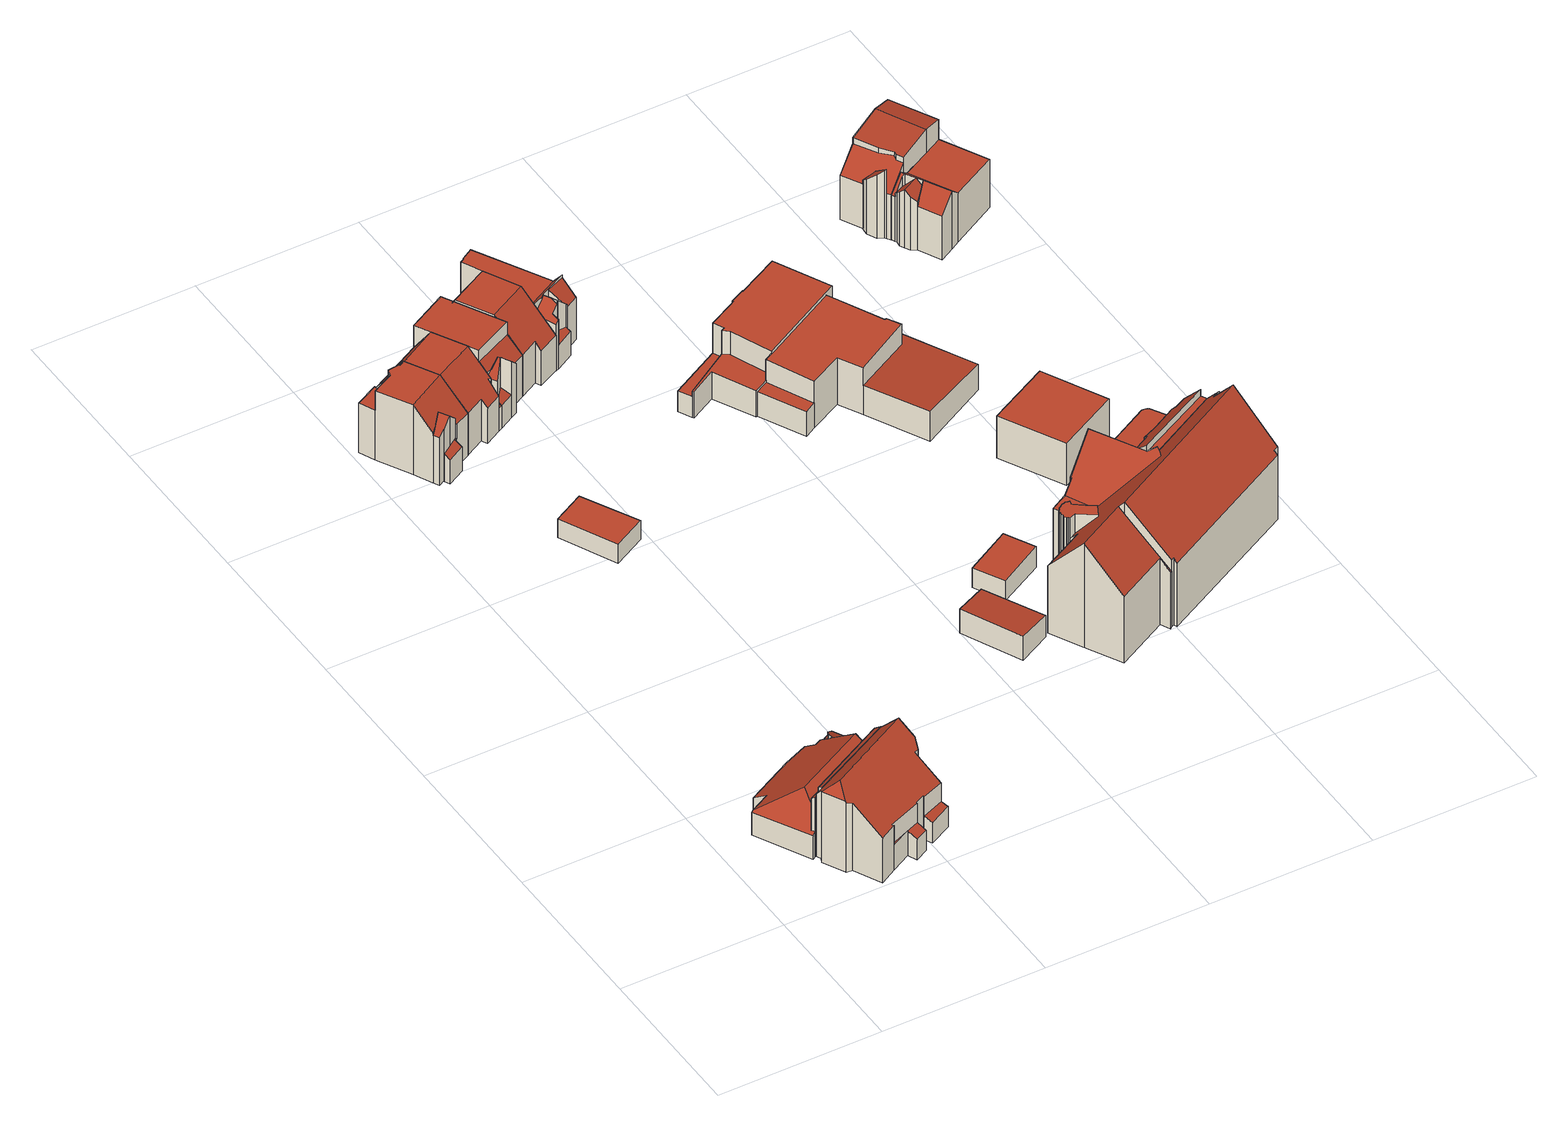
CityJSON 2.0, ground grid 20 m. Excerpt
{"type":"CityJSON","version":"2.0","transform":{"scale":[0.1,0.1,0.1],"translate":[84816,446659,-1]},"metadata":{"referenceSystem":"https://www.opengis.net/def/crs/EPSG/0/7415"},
"CityObjects":{
"building1":{"type":"Building","attributes":{"b3_bag_bag_overlap":0,"b3_bouwlagen":2,"b3_dak_type":"slanted","b3_h_dak_50p":4.16,"b3_h_dak_70p":4.95,"b3_h_dak_max":8.4,"b3_h_dak_min":0.24,"b3_h_maaiveld":-0.29,"b3_kas_warenhuis":false,"b3_mutatie_ahn3_ahn4":false,"b3_opp_buitenmuur":172.87,"b3_opp_dak_plat":0,"b3_opp_dak_schuin":165.66,"b3_opp_grond":136.46,"b3_opp_scheidingsmuur":108,"b3_reconstructie_onvolledig":false,"b3_rmse_lod12":1.57,"b3_rmse_lod13":1.3,"b3_rmse_lod22":0.273,"b3_val3dity_lod12":"[]","b3_val3dity_lod13":"[]","b3_val3dity_lod22":"[]","b3_volume_lod12":705.57,"b3_volume_lod13":718.79,"b3_volume_lod22":619.19,"geconstateerd":false,"oorspronkelijkbouwjaar":1906,"status":"Pand in gebruik"},"children":["building1-1"]},
"building1-1":{"type":"BuildingPart","parents":["building1"],"geometry":[{"type":"Solid","lod":"2.2","boundaries":[[[[0,1,2,3,4,5,6,7,8,9,10,11,12,13,14,15,16]],[[17,18,3,2,19]],[[20,16,15,21]],[[22,6,5,23]],[[24,0,16,20]],[[25,26,27,28]],[[29,12,11,30]],[[30,11,10,31]],[[32,33,13,12,29]],[[34,14,13,33]],[[35,7,6,22]],[[36,37,38,39]],[[37,40,41]],[[31,10,9,42]],[[42,9,8,43]],[[44,36,18,17]],[[45,46,47,48]],[[48,47,49,50,51]],[[21,15,14,34,52]],[[52,34,46,45]],[[43,8,7,35]],[[53,54,33,32]],[[55,56,57,54,53]],[[54,57,49,47]],[[51,50,56,55]],[[28,27,58]],[[19,2,1,59,60]],[[60,59,26,25,61]],[[59,1,0,24]],[[39,38,62,63]],[[63,62,4,3,18]],[[23,5,4,62]],[[61,25,40,37,36,44]],[[54,47,46,34,33]],[[56,50,49,57]],[[28,58,55,53,32,29,30,31,42,43,35,64]],[[40,25,28,64,41]],[[59,24,20,21,52,45,48,51,55,58,27,26]],[[63,18,36,39]],[[23,62,38,37,41,64,35,22]],[[61,44,17,19,60]]]],"semantics":{"surfaces":[{"type":"GroundSurface"},{"type":"WallSurface","on_footprint_edge":true},{"type":"WallSurface","on_footprint_edge":false},{"type":"RoofSurface"}],"values":[[0,1,1,1,1,2,1,1,1,1,1,2,2,1,1,2,2,2,1,2,1,2,2,2,2,2,1,2,1,2,1,1,2,3,3,3,3,3,3,3,3]]}}]},
"building2":{"type":"Building","attributes":{"b3_bag_bag_overlap":0,"b3_bouwlagen":3,"b3_dak_type":"slanted","b3_h_dak_50p":8.82,"b3_h_dak_70p":9.61,"b3_h_dak_max":10.83,"b3_h_dak_min":2.39,"b3_h_maaiveld":-0.317,"b3_kas_warenhuis":false,"b3_mutatie_ahn3_ahn4":false,"b3_opp_buitenmuur":238.67,"b3_opp_dak_plat":0,"b3_opp_dak_schuin":129.7,"b3_opp_grond":105.49,"b3_opp_scheidingsmuur":108,"b3_reconstructie_onvolledig":false,"b3_rmse_lod12":2.07,"b3_rmse_lod13":1.59,"b3_rmse_lod22":0.137,"b3_val3dity_lod12":"[]","b3_val3dity_lod13":"[]","b3_val3dity_lod22":"[]","b3_volume_lod12":1042.45,"b3_volume_lod13":1012.24,"b3_volume_lod22":918.17,"geconstateerd":false,"oorspronkelijkbouwjaar":1906,"status":"Pand in gebruik"},"children":["building2-1"]},
"building2-1":{"type":"BuildingPart","parents":["building2"],"geometry":[{"type":"Solid","lod":"2.2","boundaries":[[[[65,66,67,68,69,70,71,72,2,73,74,75,76,77,78,79,80,81,82,83,84,85,86]],[[87,86,85,88]],[[89,71,70,90]],[[91,72,71,89]],[[92,67,66,93]],[[94,68,67,92]],[[95,82,81,96]],[[97,65,86,87]],[[98,97,99,100]],[[101,80,79,102]],[[88,85,84,103]],[[104,101,105,106]],[[96,81,80,101,104]],[[103,84,83,107]],[[108,75,74,109]],[[110,76,75,108]],[[111,107,83,82,95]],[[102,79,78,112]],[[19,2,72,91]],[[106,105,77,76,110]],[[113,73,2,19]],[[109,74,73,113]],[[114,69,68,94]],[[112,78,77,105]],[[93,66,65,97,98]],[[90,70,69,114]],[[100,99,107,111]],[[113,19,91,89,90,115]],[[112,105,101,102]],[[100,111,95,96,104,106,110,108,109,113,115,114,94,92,93,98]],[[90,114,115]],[[107,99,97,87,88,103]]]],"semantics":{"surfaces":[{"type":"GroundSurface"},{"type":"WallSurface","on_footprint_edge":true},{"type":"WallSurface","on_footprint_edge":false},{"type":"RoofSurface"}],"values":[[0,1,1,1,1,1,1,1,2,1,1,2,1,1,1,1,1,1,1,1,1,1,1,1,1,1,2,3,3,3,3,3]]}}]},
"building3":{"type":"Building","attributes":{"b3_bag_bag_overlap":0,"b3_bouwlagen":3,"b3_dak_type":"slanted","b3_h_dak_50p":9.06,"b3_h_dak_70p":9.25,"b3_h_dak_max":9.57,"b3_h_dak_min":3.02,"b3_h_maaiveld":-0.26,"b3_kas_warenhuis":false,"b3_mutatie_ahn3_ahn4":false,"b3_opp_buitenmuur":177.27,"b3_opp_dak_plat":32.43,"b3_opp_dak_schuin":41.37,"b3_opp_grond":58.13,"b3_opp_scheidingsmuur":84.71,"b3_reconstructie_onvolledig":false,"b3_rmse_lod12":1.61,"b3_rmse_lod13":1.4,"b3_rmse_lod22":0.0598,"b3_val3dity_lod12":"[]","b3_val3dity_lod13":"[]","b3_val3dity_lod22":"[]","b3_volume_lod12":552.85,"b3_volume_lod13":540.84,"b3_volume_lod22":483.2,"geconstateerd":false,"oorspronkelijkbouwjaar":1917,"status":"Pand in gebruik"},"children":["building3-1"]},
"building3-1":{"type":"BuildingPart","parents":["building3"],"geometry":[{"type":"Solid","lod":"2.2","boundaries":[[[[116,117,118,119,120,121,122,123,124,125,126,127,128,129,130,131]],[[132,133,124,123,134]],[[135,136,133,132]],[[134,123,122,137,138]],[[139,140,141]],[[138,137,141]],[[142,130,129,143]],[[144,121,120,145]],[[145,120,119,146,147]],[[148,117,116,149]],[[150,118,117,148]],[[147,146,151,152]],[[146,119,118,150]],[[153,154,155,156]],[[156,155,131,130,142]],[[157,125,124,133]],[[137,122,121,144]],[[158,159,126,125,157]],[[160,161,162]],[[159,158,162]],[[163,128,127,164]],[[165,166,167]],[[143,129,128,163]],[[140,139,168]],[[166,165,169,136,135]],[[149,116,131,155]],[[164,127,126,159]],[[161,160,169,165]],[[170,153,171]],[[152,151,154,153,170]],[[152,139,141,137,144,145,147]],[[163,167,166,135,132,134,143]],[[171,153,156,142,143,134,138,141,140,168]],[[169,160,162,158,157,133,136]],[[161,165,167,163,164,159,162]],[[152,170,171,168,139]],[[154,151,146,150,148,149,155]]]],"semantics":{"surfaces":[{"type":"GroundSurface"},{"type":"WallSurface","on_footprint_edge":true},{"type":"WallSurface","on_footprint_edge":false},{"type":"RoofSurface"}],"values":[[0,1,2,1,2,2,1,1,1,1,1,2,1,2,1,1,1,1,2,2,1,2,1,2,2,1,1,2,2,2,3,3,3,3,3,3,3]]}}]},
"building4":{"type":"Building","attributes":{"b3_bag_bag_overlap":0,"b3_dak_type":"multiple horizontal","b3_h_dak_50p":2.38,"b3_h_dak_70p":2.4,"b3_h_dak_max":2.5,"b3_h_dak_min":-0.14,"b3_h_maaiveld":-0.25,"b3_kas_warenhuis":false,"b3_mutatie_ahn3_ahn4":false,"b3_opp_buitenmuur":44.95,"b3_opp_dak_plat":33.27,"b3_opp_dak_schuin":0,"b3_opp_grond":33.27,"b3_opp_scheidingsmuur":17.84,"b3_reconstructie_onvolledig":false,"b3_rmse_lod12":0.421,"b3_rmse_lod13":0.421,"b3_rmse_lod22":0.418,"b3_val3dity_lod12":"[]","b3_val3dity_lod13":"[]","b3_val3dity_lod22":"[]","b3_volume_lod12":87.82,"b3_volume_lod13":87.82,"b3_volume_lod22":87.48,"geconstateerd":false,"oorspronkelijkbouwjaar":1962,"status":"Pand in gebruik"},"children":["building4-1"]},
"building4-1":{"type":"BuildingPart","parents":["building4"],"geometry":[{"type":"Solid","lod":"2.2","boundaries":[[[[172,173,174,175]],[[176,173,172,177]],[[178,174,173,176]],[[177,172,175,179]],[[179,175,174,178]],[[179,178,176,177]]]],"semantics":{"surfaces":[{"type":"GroundSurface"},{"type":"WallSurface","on_footprint_edge":true},{"type":"RoofSurface"}],"values":[[0,1,1,1,1,2]]}}]},
"building5":{"type":"Building","attributes":{"b3_bag_bag_overlap":0,"b3_bouwlagen":3,"b3_dak_type":"slanted","b3_h_dak_50p":9.02,"b3_h_dak_70p":9.24,"b3_h_dak_max":9.51,"b3_h_dak_min":2.88,"b3_h_maaiveld":-0.189,"b3_kas_warenhuis":false,"b3_mutatie_ahn3_ahn4":false,"b3_opp_buitenmuur":70.22,"b3_opp_dak_plat":24.52,"b3_opp_dak_schuin":51.87,"b3_opp_grond":57.11,"b3_opp_scheidingsmuur":171.2,"b3_reconstructie_onvolledig":false,"b3_rmse_lod12":1.69,"b3_rmse_lod13":1.31,"b3_rmse_lod22":0.272,"b3_val3dity_lod12":"[]","b3_val3dity_lod13":"[]","b3_val3dity_lod22":"[]","b3_volume_lod12":538.74,"b3_volume_lod13":534.91,"b3_volume_lod22":475.16,"geconstateerd":false,"oorspronkelijkbouwjaar":1917,"status":"Pand in gebruik"},"children":["building5-1"]},
"building5-1":{"type":"BuildingPart","parents":["building5"],"geometry":[{"type":"Solid","lod":"2.2","boundaries":[[[[180,181,182,183,184,185,186,187,188,189,190,191]],[[192,185,184,164]],[[142,181,180,193]],[[143,182,181,142]],[[194,186,185,192]],[[193,180,191,195]],[[195,191,190,196,197]],[[196,190,189,198]],[[164,184,183,199]],[[199,183,182,143]],[[200,187,186,194]],[[197,196,201,202]],[[203,204,188,187,200]],[[198,189,188,204]],[[202,201,204,203]],[[199,194,192,164]],[[200,194,199,143]],[[204,201,196,198]],[[202,203,200,143,142,193,195,197]]]],"semantics":{"surfaces":[{"type":"GroundSurface"},{"type":"WallSurface","on_footprint_edge":true},{"type":"WallSurface","on_footprint_edge":false},{"type":"RoofSurface"}],"values":[[0,1,1,1,1,1,1,1,1,1,1,2,1,1,2,3,3,3,3]]}}]},
"building6":{"type":"Building","attributes":{"b3_bag_bag_overlap":0,"b3_bouwlagen":3,"b3_dak_type":"slanted","b3_h_dak_50p":9.21,"b3_h_dak_70p":9.23,"b3_h_dak_max":9.52,"b3_h_dak_min":2.89,"b3_h_maaiveld":-0.24,"b3_kas_warenhuis":false,"b3_mutatie_ahn3_ahn4":false,"b3_opp_buitenmuur":117.19,"b3_opp_dak_plat":44.47,"b3_opp_dak_schuin":18.73,"b3_opp_grond":57.25,"b3_opp_scheidingsmuur":172.28,"b3_reconstructie_onvolledig":false,"b3_rmse_lod12":1.23,"b3_rmse_lod13":0.953,"b3_rmse_lod22":0.0699,"b3_val3dity_lod12":"[]","b3_val3dity_lod13":"[]","b3_val3dity_lod22":"[]","b3_volume_lod12":542.28,"b3_volume_lod13":533.25,"b3_volume_lod22":505.75,"geconstateerd":false,"oorspronkelijkbouwjaar":1917,"status":"Pand in gebruik"},"children":["building6-1"]},
"building6-1":{"type":"BuildingPart","parents":["building6"],"geometry":[{"type":"Solid","lod":"2.2","boundaries":[[[[205,206,207,189,208,209,210,185,211,212,213,214]],[[215,211,185,216]],[[216,185,210,217,218]],[[219,213,212,220]],[[221,222,223,224,225]],[[226,227,223,222]],[[228,206,205,229]],[[225,224,207,206,228]],[[222,221,230]],[[231,214,213,219]],[[229,205,214,231]],[[232,220,212,211,215]],[[218,217,220,232]],[[227,208,189,198]],[[233,234,235]],[[236,237,235]],[[198,189,207,224]],[[217,210,209,237,236]],[[237,209,208,227,226]],[[234,233,238]],[[218,232,215,216]],[[198,224,223,227]],[[233,230,221,225,228,229,231,238]],[[234,238,231,219,220,217,236,235]],[[230,233,235,237,226,222]]]],"semantics":{"surfaces":[{"type":"GroundSurface"},{"type":"WallSurface","on_footprint_edge":true},{"type":"WallSurface","on_footprint_edge":false},{"type":"RoofSurface"}],"values":[[0,1,1,1,2,2,1,1,2,1,1,1,2,1,2,2,1,1,1,2,3,3,3,3,3]]}}]},
"building7":{"type":"Building","attributes":{"b3_bag_bag_overlap":0,"b3_bouwlagen":3,"b3_dak_type":"slanted","b3_h_dak_50p":9.01,"b3_h_dak_70p":9.45,"b3_h_dak_max":9.66,"b3_h_dak_min":2.93,"b3_h_maaiveld":-0.195,"b3_kas_warenhuis":false,"b3_mutatie_ahn3_ahn4":false,"b3_opp_buitenmuur":90.11,"b3_opp_dak_plat":25.83,"b3_opp_dak_schuin":52.2,"b3_opp_grond":56.99,"b3_opp_scheidingsmuur":156.3,"b3_reconstructie_onvolledig":false,"b3_rmse_lod12":1.85,"b3_rmse_lod13":1.85,"b3_rmse_lod22":0.352,"b3_val3dity_lod12":"[]","b3_val3dity_lod13":"[]","b3_val3dity_lod22":"[]","b3_volume_lod12":550.19,"b3_volume_lod13":550.19,"b3_volume_lod22":487.6,"geconstateerd":false,"oorspronkelijkbouwjaar":1917,"status":"Pand in gebruik"},"children":["building7-1"]},
"building7-1":{"type":"BuildingPart","parents":["building7"],"geometry":[{"type":"Solid","lod":"2.2","boundaries":[[[[239,240,241,242,243,244,213,245,246,211]],[[247,239,211,248]],[[249,246,245,250]],[[248,211,246,249]],[[251,244,243,252]],[[219,213,244,251]],[[252,243,242,253]],[[254,240,239,247]],[[250,245,213,219]],[[253,242,241,255]],[[255,241,240,254]],[[254,247,248,249]],[[253,255,250,219,251,252]],[[255,254,249,250]]]],"semantics":{"surfaces":[{"type":"GroundSurface"},{"type":"WallSurface","on_footprint_edge":true},{"type":"RoofSurface"}],"values":[[0,1,1,1,1,1,1,1,1,1,1,2,2,2]]}}]},
"building8":{"type":"Building","attributes":{"b3_dak_type":"horizontal","b3_h_dak_50p":2.66,"b3_h_dak_70p":2.73,"b3_h_dak_max":3.07,"b3_h_dak_min":2.43,"b3_h_maaiveld":-0.517,"b3_kas_warenhuis":false,"b3_mutatie_ahn3_ahn4":false,"b3_opp_buitenmuur":78.34,"b3_opp_dak_plat":0,"b3_opp_dak_schuin":34.34,"b3_opp_grond":34.27,"b3_opp_scheidingsmuur":0,"b3_reconstructie_onvolledig":false,"b3_rmse_lod12":0.127,"b3_rmse_lod13":0.127,"b3_rmse_lod22":0.066,"b3_val3dity_lod12":"[]","b3_val3dity_lod13":"[]","b3_val3dity_lod22":"[]","b3_volume_lod12":111.41,"b3_volume_lod13":111.41,"b3_volume_lod22":109.31,"geconstateerd":false,"oorspronkelijkbouwjaar":2009,"status":"Pand in gebruik"},"children":["building8-1"]},
"building8-1":{"type":"BuildingPart","parents":["building8"],"geometry":[{"type":"Solid","lod":"2.2","boundaries":[[[[256,257,258,259]],[[260,258,257,261]],[[262,259,258,260]],[[263,256,259,262]],[[261,257,256,263]],[[261,263,262,260]]]],"semantics":{"surfaces":[{"type":"GroundSurface"},{"type":"WallSurface","on_footprint_edge":true},{"type":"RoofSurface"}],"values":[[0,1,1,1,1,2]]}}]},
"building9":{"type":"Building","attributes":{"b3_bag_bag_overlap":0,"b3_bouwlagen":3,"b3_dak_type":"slanted","b3_h_dak_50p":6.4,"b3_h_dak_70p":6.47,"b3_h_dak_max":7.72,"b3_h_dak_min":2.94,"b3_h_maaiveld":-0.267,"b3_kas_warenhuis":false,"b3_mutatie_ahn3_ahn4":false,"b3_opp_buitenmuur":105.27,"b3_opp_dak_plat":47.88,"b3_opp_dak_schuin":25.9,"b3_opp_grond":63.47,"b3_opp_scheidingsmuur":154.02,"b3_reconstructie_onvolledig":false,"b3_rmse_lod12":0.611,"b3_rmse_lod13":0.611,"b3_rmse_lod22":0.0632,"b3_val3dity_lod12":"[]","b3_val3dity_lod13":"[]","b3_val3dity_lod22":"[]","b3_volume_lod12":427.53,"b3_volume_lod13":427.91,"b3_volume_lod22":425.33,"geconstateerd":false,"oorspronkelijkbouwjaar":1917,"status":"Pand in gebruik"},"children":["building9-1"]},
"building9-1":{"type":"BuildingPart","parents":["building9"],"geometry":[{"type":"Solid","lod":"2.2","boundaries":[[[[264,265,266,267,268,269,270,271,272,273,274,275,276,277,278,279,280]],[[281,280,279,282]],[[283,275,274,247]],[[247,274,273,284]],[[284,273,272,285,286]],[[286,285,287,288]],[[289,290,291,292]],[[292,291,268,267,293]],[[294,276,275,283]],[[295,278,277,296]],[[282,279,278,295]],[[293,267,266,297,298]],[[299,269,268,291]],[[285,272,271,300]],[[288,287,301,302]],[[303,304,264,280,281]],[[296,277,276,294]],[[302,301,305,306,307]],[[308,270,269,299]],[[309,308,310,311]],[[300,271,270,308,309]],[[312,313,314]],[[311,310,315,312]],[[313,312,315,290,289]],[[297,266,265,316]],[[316,265,264,304]],[[306,305,317]],[[298,297,317]],[[307,306,304,303]],[[296,294,283,247,284,281,282,295]],[[311,312,314,301,287,285,300,309]],[[290,315,310,308,299,291]],[[304,306,317,297,316]],[[298,317,305,301,314,313,289,292,293]],[[307,303,281,284,286,288,302]]]],"semantics":{"surfaces":[{"type":"GroundSurface"},{"type":"WallSurface","on_footprint_edge":true},{"type":"WallSurface","on_footprint_edge":false},{"type":"RoofSurface"}],"values":[[0,1,1,1,1,2,2,1,1,1,1,1,1,1,2,1,1,2,1,2,1,2,2,2,1,1,2,2,2,3,3,3,3,3,3]]}}]},
"building10":{"type":"Building","attributes":{"b3_dak_type":"horizontal","b3_h_dak_50p":2.48,"b3_h_dak_70p":2.51,"b3_h_dak_max":2.63,"b3_h_dak_min":2.17,"b3_h_maaiveld":-0.265,"b3_kas_warenhuis":false,"b3_mutatie_ahn3_ahn4":false,"b3_opp_buitenmuur":56.92,"b3_opp_dak_plat":25.7,"b3_opp_dak_schuin":0,"b3_opp_grond":25.69,"b3_opp_scheidingsmuur":0,"b3_reconstructie_onvolledig":false,"b3_rmse_lod12":0.0581,"b3_rmse_lod13":0.0581,"b3_rmse_lod22":0.0266,"b3_val3dity_lod12":"[]","b3_val3dity_lod13":"[]","b3_val3dity_lod22":"[]","b3_volume_lod12":71.35,"b3_volume_lod13":71.35,"b3_volume_lod22":70.61,"geconstateerd":false,"oorspronkelijkbouwjaar":1966,"status":"Pand in gebruik"},"children":["building10-1"]},
"building10-1":{"type":"BuildingPart","parents":["building10"],"geometry":[{"type":"Solid","lod":"2.2","boundaries":[[[[318,319,320,321]],[[322,318,321,323]],[[323,321,320,324]],[[324,320,319,325]],[[325,319,318,322]],[[325,322,323,324]]]],"semantics":{"surfaces":[{"type":"GroundSurface"},{"type":"WallSurface","on_footprint_edge":true},{"type":"RoofSurface"}],"values":[[0,1,1,1,1,2]]}}]},
"building11":{"type":"Building","attributes":{"b3_bag_bag_overlap":0,"b3_bouwlagen":3,"b3_dak_type":"multiple horizontal","b3_h_dak_50p":6.5,"b3_h_dak_70p":6.54,"b3_h_dak_max":6.89,"b3_h_dak_min":0.04,"b3_h_maaiveld":-0.306,"b3_kas_warenhuis":false,"b3_mutatie_ahn3_ahn4":false,"b3_opp_buitenmuur":238.76,"b3_opp_dak_plat":123.12,"b3_opp_dak_schuin":0,"b3_opp_grond":123.1,"b3_opp_scheidingsmuur":82.03,"b3_reconstructie_onvolledig":false,"b3_rmse_lod12":1.89,"b3_rmse_lod13":0.428,"b3_rmse_lod22":0.318,"b3_val3dity_lod12":"[]","b3_val3dity_lod13":"[]","b3_val3dity_lod22":"[]","b3_volume_lod12":844.01,"b3_volume_lod13":743.74,"b3_volume_lod22":732.72,"geconstateerd":false,"oorspronkelijkbouwjaar":1920,"status":"Pand in gebruik"},"children":["building11-1"]},
"building11-1":{"type":"BuildingPart","parents":["building11"],"geometry":[{"type":"Solid","lod":"2.2","boundaries":[[[[326,327,328,329,330,331,332,333,334,335,336,337,338]],[[339,334,333,340]],[[341,335,334,339]],[[342,328,327,343]],[[344,338,337,345]],[[346,326,338,344]],[[340,333,332,347]],[[347,332,331,348]],[[348,331,330,349]],[[350,351,352,353]],[[353,352,336,335,341]],[[345,337,336,352]],[[354,329,328,342]],[[349,330,329,354,355]],[[356,357,351,350]],[[358,343,327,326,346]],[[359,360,361,357,356]],[[355,354,360,359]],[[357,361,343,358]],[[355,359,356,350,353,341,339,340,347,348,349]],[[357,358,346,344,345,352,351]],[[343,361,360,354,342]]]],"semantics":{"surfaces":[{"type":"GroundSurface"},{"type":"WallSurface","on_footprint_edge":true},{"type":"WallSurface","on_footprint_edge":false},{"type":"RoofSurface"}],"values":[[0,1,1,1,1,1,1,1,1,2,1,1,1,1,2,1,2,2,2,3,3,3]]}}]},
"building12":{"type":"Building","attributes":{"b3_bag_bag_overlap":0,"b3_bouwlagen":2,"b3_dak_type":"multiple horizontal","b3_h_dak_50p":6.07,"b3_h_dak_70p":6.12,"b3_h_dak_max":6.74,"b3_h_dak_min":3.02,"b3_h_maaiveld":-0.259,"b3_kas_warenhuis":false,"b3_mutatie_ahn3_ahn4":false,"b3_opp_buitenmuur":282.51,"b3_opp_dak_plat":110.77,"b3_opp_dak_schuin":51.76,"b3_opp_grond":195.63,"b3_opp_scheidingsmuur":82.03,"b3_reconstructie_onvolledig":false,"b3_rmse_lod12":1.89,"b3_rmse_lod13":1.89,"b3_rmse_lod22":0.101,"b3_val3dity_lod12":"[]","b3_val3dity_lod13":"[]","b3_val3dity_lod22":"[]","b3_volume_lod12":1248.1,"b3_volume_lod13":1248.1,"b3_volume_lod22":996.14,"geconstateerd":false,"oorspronkelijkbouwjaar":1956,"status":"Pand in gebruik"},"children":["building12-1"]},
"building12-1":{"type":"BuildingPart","parents":["building12"],"geometry":[{"type":"Solid","lod":"2.2","boundaries":[[[[362,363,364,365,366,367,368,369,370,371,372,373]],[[374,368,367,375]],[[376,374,377,378]],[[375,367,366,379]],[[380,370,369,381]],[[379,366,365,377]],[[378,377,365,364,382]],[[383,372,371,384]],[[385,386,384,387]],[[388,362,373,389]],[[382,364,363,390,391]],[[389,373,372,383]],[[381,369,368,374,376]],[[391,390,386,385]],[[387,384,371,370,380]],[[390,363,362,388]],[[379,377,374,375]],[[387,380,381,376,378,382,391,385]],[[390,388,389,383,384,386]]]],"semantics":{"surfaces":[{"type":"GroundSurface"},{"type":"WallSurface","on_footprint_edge":true},{"type":"WallSurface","on_footprint_edge":false},{"type":"RoofSurface"}],"values":[[0,1,2,1,1,1,1,1,2,1,1,1,1,2,1,1,3,3,3]]}}]},
"building13":{"type":"Building","attributes":{"b3_dak_type":"slanted","b3_h_dak_50p":11.57,"b3_h_dak_70p":12.7,"b3_h_dak_max":15.24,"b3_h_dak_min":-0.03,"b3_h_maaiveld":-0.094,"b3_kas_warenhuis":false,"b3_mutatie_ahn3_ahn4":false,"b3_opp_buitenmuur":954.11,"b3_opp_dak_plat":47.3,"b3_opp_dak_schuin":561.4,"b3_opp_grond":420.83,"b3_opp_scheidingsmuur":0,"b3_reconstructie_onvolledig":false,"b3_rmse_lod12":2.5,"b3_rmse_lod13":1.95,"b3_rmse_lod22":0.718,"b3_val3dity_lod12":"[]","b3_val3dity_lod13":"[]","b3_val3dity_lod22":"[]","b3_volume_lod12":5352.03,"b3_volume_lod13":5246.19,"b3_volume_lod22":4836.92,"geconstateerd":false,"oorspronkelijkbouwjaar":1930,"status":"Pand in gebruik"},"children":["building13-1"]},
"building13-1":{"type":"BuildingPart","parents":["building13"],"geometry":[{"type":"Solid","lod":"2.2","boundaries":[[[[392,393,394,395,396,397,398,399,400,401,402,403,404,405,406,407,408,409,410,411,412,413,414,415,416,417,418,419,420,421,422,423,424,425,426,427,428,429,430,431,432,433,434,435,436,437,438,439,440,441,442,443,444,445,446,447]],[[448,407,406,449]],[[450,409,408,451]],[[451,408,407,448]],[[452,410,409,450]],[[453,454,455]],[[456,457,458]],[[459,404,403,460]],[[460,403,402,461]],[[462,463,464]],[[465,399,398,466]],[[463,462,467,468]],[[469,394,393,470]],[[471,396,395,472]],[[472,395,394,469]],[[473,435,434,474]],[[475,476,470,477]],[[478,447,446,479]],[[480,392,447,478]],[[481,445,444,482]],[[482,444,443,483]],[[484,442,441,485]],[[479,446,445,481]],[[483,443,442,484]],[[486,439,438,487]],[[488,440,439,486]],[[489,437,436,490]],[[485,441,440,488]],[[490,436,435,473]],[[487,438,437,489]],[[474,434,433,491]],[[491,433,432,492]],[[493,430,429,494]],[[495,425,424,496]],[[497,426,425,495]],[[498,499,414,413,500]],[[501,502,503,504]],[[505,423,422,506]],[[507,417,416,508]],[[508,416,415,509]],[[510,511,397,396,471]],[[494,429,428,512]],[[512,428,427,513]],[[513,427,426,497]],[[514,515,516,517]],[[518,496,424,423,505]],[[519,520,496,518]],[[521,420,419,522]],[[522,419,418,523]],[[506,422,421,524]],[[524,421,420,521]],[[502,411,410,452]],[[525,412,411,502,501]],[[500,413,412,525]],[[466,398,397,511]],[[468,467,511,510]],[[526,431,430,493]],[[527,526,515,514]],[[492,432,431,526,527]],[[449,406,405,528]],[[504,503,529,530]],[[528,405,404,459]],[[530,529,531,532]],[[533,400,399,465]],[[534,401,400,533]],[[535,536,537,538,539]],[[523,418,417,507]],[[461,402,401,534]],[[539,538,540]],[[520,519,541]],[[542,543,476,475]],[[509,415,414,499]],[[544,545,509]],[[538,537,546]],[[547,548,453]],[[548,547,549]],[[545,544,549]],[[477,470,393,392,480]],[[517,516,550,551]],[[551,550,543,542]],[[532,531,457,456]],[[454,453,499,498]],[[536,535,552]],[[462,553,465,466,511,467]],[[520,541,512,513,497,495,496]],[[454,498,500,525,501,504,530,532,456,458,455]],[[545,549,547,453,455,458,457,528,459,460,461,540,538,546]],[[551,542,475,477,480,478,479,481,482,483,484,485,488,486,487,489,490,473,474,491,492,527,514,517]],[[543,464,463,468,510,471,472,469,470,476]],[[523,519,518,505,506,524,521,522]],[[457,531,529,503,502,452,450,451,448,449,528]],[[499,453,548,549,544,509]],[[552,535,539,540,461,534,533,465,553]],[[519,523,507,508,509,545,546,537,536,552,553,462,464,543,550,516,515,526,493,494,512,541]]]],"semantics":{"surfaces":[{"type":"GroundSurface"},{"type":"WallSurface","on_footprint_edge":true},{"type":"WallSurface","on_footprint_edge":false},{"type":"RoofSurface"}],"values":[[0,1,1,1,1,2,2,1,1,2,1,2,1,1,1,1,2,1,1,1,1,1,1,1,1,1,1,1,1,1,1,1,1,1,1,1,2,1,1,1,1,1,1,1,2,1,2,1,1,1,1,1,1,1,1,2,1,2,1,1,2,1,2,1,1,2,1,1,2,2,2,1,2,2,2,2,2,1,2,2,2,2,2,3,3,3,3,3,3,3,3,3,3,3]]}}]},
"building14":{"type":"Building","attributes":{"b3_bouwlagen":2,"b3_dak_type":"multiple horizontal","b3_h_dak_50p":5.73,"b3_h_dak_70p":5.74,"b3_h_dak_max":6.64,"b3_h_dak_min":5.5,"b3_h_maaiveld":-0.106,"b3_kas_warenhuis":false,"b3_mutatie_ahn3_ahn4":false,"b3_opp_buitenmuur":198.87,"b3_opp_dak_plat":72.67,"b3_opp_dak_schuin":0,"b3_opp_grond":72.67,"b3_opp_scheidingsmuur":0,"b3_reconstructie_onvolledig":false,"b3_rmse_lod12":0.088,"b3_rmse_lod13":0.088,"b3_rmse_lod22":0.0877,"b3_val3dity_lod12":"[]","b3_val3dity_lod13":"[]","b3_val3dity_lod22":"[]","b3_volume_lod12":424.73,"b3_volume_lod13":424.73,"b3_volume_lod22":423.93,"geconstateerd":false,"oorspronkelijkbouwjaar":1966,"status":"Pand in gebruik"},"children":["building14-1"]},
"building14-1":{"type":"BuildingPart","parents":["building14"],"geometry":[{"type":"Solid","lod":"2.2","boundaries":[[[[554,555,556,557]],[[558,554,557,559]],[[559,557,556,560]],[[560,556,555,561]],[[561,555,554,558]],[[561,558,559,560]]]],"semantics":{"surfaces":[{"type":"GroundSurface"},{"type":"WallSurface","on_footprint_edge":true},{"type":"RoofSurface"}],"values":[[0,1,1,1,1,2]]}}]},
"building15":{"type":"Building","attributes":{"b3_bag_bag_overlap":0,"b3_bouwlagen":3,"b3_dak_type":"slanted","b3_h_dak_50p":9.38,"b3_h_dak_70p":9.58,"b3_h_dak_max":9.75,"b3_h_dak_min":5.96,"b3_h_maaiveld":-0.178,"b3_kas_warenhuis":false,"b3_mutatie_ahn3_ahn4":false,"b3_opp_buitenmuur":135.13,"b3_opp_dak_plat":0,"b3_opp_dak_schuin":69.8,"b3_opp_grond":62.07,"b3_opp_scheidingsmuur":154.69,"b3_reconstructie_onvolledig":false,"b3_rmse_lod12":1.37,"b3_rmse_lod13":1.37,"b3_rmse_lod22":0.541,"b3_val3dity_lod12":"[]","b3_val3dity_lod13":"[]","b3_val3dity_lod22":"[]","b3_volume_lod12":606.49,"b3_volume_lod13":606.49,"b3_volume_lod22":561.52,"geconstateerd":false,"oorspronkelijkbouwjaar":1915,"status":"Pand in gebruik"},"children":["building15-1"]},
"building15-1":{"type":"BuildingPart","parents":["building15"],"geometry":[{"type":"Solid","lod":"2.2","boundaries":[[[[562,563,564,565,566,567,568,569,570,571,572,573,574,575]],[[576,567,566,577]],[[578,579,569,568,580]],[[580,568,567,576]],[[581,572,571,582,583]],[[584,573,572,581]],[[582,571,570,585]],[[586,563,562,587]],[[587,588,589]],[[590,565,564,591,592]],[[577,566,565,590]],[[585,570,569,579]],[[593,574,573,584]],[[591,564,563,586]],[[594,595,596,597]],[[597,596,598,599]],[[599,598,579,578]],[[588,587,562,575,600]],[[592,591,595,594]],[[600,575,574,593]],[[583,582,601]],[[577,590,580,576]],[[592,594,597,599,578,580,590]],[[583,601,589,588,600,593,584,581]],[[601,582,585,579,598,596,595,591,586,587,589]]]],"semantics":{"surfaces":[{"type":"GroundSurface"},{"type":"WallSurface","on_footprint_edge":true},{"type":"WallSurface","on_footprint_edge":false},{"type":"RoofSurface"}],"values":[[0,1,1,1,1,1,1,1,2,1,1,1,1,1,2,2,2,1,2,1,2,3,3,3,3]]}}]},
"building16":{"type":"Building","attributes":{"b3_bag_bag_overlap":0,"b3_bouwlagen":2,"b3_dak_type":"slanted","b3_h_dak_50p":6.59,"b3_h_dak_70p":6.72,"b3_h_dak_max":9.51,"b3_h_dak_min":5.93,"b3_h_maaiveld":-0.119,"b3_kas_warenhuis":false,"b3_mutatie_ahn3_ahn4":false,"b3_opp_buitenmuur":89.55,"b3_opp_dak_plat":41.07,"b3_opp_dak_schuin":29.48,"b3_opp_grond":62.64,"b3_opp_scheidingsmuur":132.95,"b3_reconstructie_onvolledig":false,"b3_rmse_lod12":0.517,"b3_rmse_lod13":0.517,"b3_rmse_lod22":0.325,"b3_val3dity_lod12":"[]","b3_val3dity_lod13":"[]","b3_val3dity_lod22":"[]","b3_volume_lod12":423.98,"b3_volume_lod13":423.98,"b3_volume_lod22":430.33,"geconstateerd":false,"oorspronkelijkbouwjaar":1915,"status":"Pand in gebruik"},"children":["building16-1"]},
"building16-1":{"type":"BuildingPart","parents":["building16"],"geometry":[{"type":"Solid","lod":"2.2","boundaries":[[[[602,603,604,605,606,607,608,609,610,611,612,613,614,615]],[[616,610,609,617]],[[618,603,602,619]],[[620,604,603,618]],[[621,611,610,616]],[[622,623,624]],[[625,605,604,620]],[[619,602,615,626]],[[626,615,614,585]],[[627,628,613,612,629]],[[629,612,611,621]],[[630,606,605,625]],[[631,607,606,630]],[[632,633,622]],[[634,635,633,632]],[[636,637,638]],[[624,623,638]],[[637,608,607,631]],[[617,609,608,637,636]],[[585,614,613,628]],[[628,627,639]],[[635,634,639]],[[619,625,620,618]],[[624,630,625,619,626,632,622]],[[637,631,630,624,638]],[[617,636,638,623,622,616]],[[628,639,634,632,626,585]],[[635,639,627,629,621,616,622,633]]]],"semantics":{"surfaces":[{"type":"GroundSurface"},{"type":"WallSurface","on_footprint_edge":true},{"type":"WallSurface","on_footprint_edge":false},{"type":"RoofSurface"}],"values":[[0,1,1,1,1,2,1,1,1,1,1,1,1,2,2,2,2,1,1,1,2,2,3,3,3,3,3,3]]}}]}
},
"vertices":[
[221,145,7],[199,134,7],[198,133,7],[95,80,7],[84,75,7],[80,73,7],[45,140,7],[47,141,7],[72,154,7],[64,169,7],[124,200,7],[152,210,7],[158,198,7],[166,202,7],[179,209,7],[182,210,7],[186,212,7],[95,80,94],[95,80,89],[198,133,93],[186,212,35],[182,210,38],[45,140,38],[80,73,39],[221,145,35],[195,140,52],[195,140,49],[185,162,49],[185,162,69],[158,198,39],[152,210,30],[124,200,28],[166,202,39],[166,202,35],[179,209,35],[47,141,39],[94,86,85],[94,86,56],[81,79,42],[81,79,86],[94,86,52],[93,101,61],[64,169,28],[72,154,39],[94,86,90],[175,200,44],[175,200,40],[174,199,40],[174,199,45],[174,199,18],[175,193,16],[175,193,46],[179,209,39],[168,197,43],[168,197,39],[171,190,48],[171,190,16],[168,197,18],[172,190,48],[199,134,49],[199,134,93],[195,140,88],[84,75,42],[84,75,89],[95,115,69],
[144,15,7],[123,3,7],[106,36,7],[99,37,7],[99,38,7],[85,64,7],[88,70,7],[85,75,7],[208,112,7],[217,95,7],[214,83,7],[209,81,7],[224,52,7],[228,45,7],[201,31,7],[196,40,7],[195,41,7],[183,35,7],[184,34,7],[189,24,7],[173,16,7],[168,27,7],[168,27,41],[173,16,35],[88,70,100],[85,64,104],[85,75,93],[106,36,100],[123,3,68],[99,37,103],[183,35,67],[195,41,67],[144,15,41],[144,15,68],[142,16,42],[142,16,69],[196,40,40],[201,31,35],[189,24,35],[196,40,66],[224,52,39],[224,52,64],[184,34,41],[214,83,92],[217,95,100],[209,81,92],[184,34,67],[228,45,35],[208,112,117],[99,38,104],[104,58,117],
[82,806,7],[86,799,7],[64,787,7],[61,794,7],[61,795,7],[54,791,7],[50,798,7],[39,820,7],[17,861,7],[8,880,7],[37,895,7],[57,906,7],[67,887,7],[88,847,7],[104,817,7],[84,807,7],[17,861,102],[17,861,75],[39,820,103],[43,874,102],[43,874,75],[50,798,72],[50,798,75],[65,813,87],[65,813,82],[56,804,77],[104,817,65],[88,847,103],[54,791,72],[61,795,78],[61,794,45],[61,794,78],[86,799,40],[82,806,46],[64,787,40],[72,801,46],[72,801,87],[83,808,67],[83,808,47],[84,807,46],[84,807,66],[8,880,75],[37,895,74],[37,895,71],[41,882,75],[41,882,90],[37,893,74],[67,887,102],[57,906,70],[46,883,93],[46,883,102],[65,885,102],[68,816,83],[46,883,75],[83,808,74],[71,815,81],
[116,654,8],[154,674,8],[189,607,8],[149,586,8],[154,674,34],[116,654,34],[189,607,34],[149,586,34],
[127,829,8],[104,817,8],[88,847,8],[68,886,8],[57,906,8],[106,931,8],[116,912,8],[137,872,8],[150,847,8],[156,835,8],[151,833,8],[131,822,8],[106,931,71],[127,829,65],[116,912,102],[131,822,56],[151,833,39],[151,833,56],[156,835,39],[68,886,102],[137,872,103],[146,847,52],[146,847,73],[150,847,70],[150,847,50],
[179,856,8],[182,849,8],[174,845,8],[154,840,8],[148,852,8],[143,860,8],[154,956,8],[192,884,8],[201,868,8],[188,861,8],[154,956,102],[106,931,102],[143,860,87],[143,860,103],[201,868,65],[192,884,86],[165,853,89],[165,853,84],[165,853,48],[174,845,39],[174,845,85],[154,840,70],[154,840,43],[182,849,76],[179,856,75],[167,854,87],[188,861,65],[192,884,103],[165,858,86],[165,858,74],[154,854,76],[148,852,76],[148,852,69],[177,863,73],
[202,982,8],[211,966,8],[233,924,8],[253,886,8],[227,873,8],[224,880,8],[185,899,8],[162,941,8],[202,982,73],[154,956,73],[162,941,105],[185,899,105],[224,880,65],[227,873,56],[253,886,56],[211,966,105],[233,924,105],
[435,237,5],[400,309,5],[438,328,5],[474,257,5],[438,328,35],[400,309,38],[474,257,35],[435,237,38],
[289,934,7],[297,919,7],[281,910,7],[275,907,7],[276,905,7],[279,900,7],[257,888,7],[253,886,7],[241,910,7],[236,919,7],[202,982,7],[231,997,7],[218,1022,7],[223,1025,7],[223,1026,7],[237,1034,7],[284,944,7],[284,944,75],[237,1034,73],[231,997,73],[236,919,75],[241,910,73],[241,910,88],[253,916,84],[253,916,87],[265,902,87],[265,902,46],[276,905,44],[276,905,76],[275,907,76],[218,1022,73],[223,1026,73],[223,1025,73],[281,910,65],[281,910,69],[279,900,40],[253,886,71],[256,918,87],[256,918,88],[289,934,89],[289,934,85],[265,922,77],[265,922,87],[265,922,88],[257,888,39],[257,888,75],[255,897,46],[255,897,77],[263,901,84],[263,901,89],[261,911,87],[263,901,46],[297,919,65],[277,914,71],
[467,327,7],[448,363,7],[503,392,7],[522,356,7],[467,327,34],[522,356,36],[503,392,36],[448,363,34],
[338,747,7],[337,749,7],[329,765,7],[392,799,7],[429,818,7],[428,819,7],[446,828,7],[446,827,7],[497,853,7],[531,787,7],[422,729,7],[395,715,7],[370,764,7],[497,853,76],[446,827,76],[531,787,75],[329,765,35],[337,749,36],[370,764,44],[395,715,43],[338,747,43],[446,828,76],[428,819,76],[429,818,76],[401,778,76],[401,778,44],[422,729,43],[422,729,75],[392,799,35],[392,799,76],[394,784,76],[394,784,44],[337,749,43],[398,786,76],[398,786,35],[394,784,35],
[531,588,7],[493,661,7],[478,689,7],[438,669,7],[424,661,7],[396,716,7],[412,724,7],[520,781,7],[553,716,7],[555,717,7],[570,724,7],[617,633,7],[412,724,41],[396,716,41],[412,724,72],[438,669,41],[438,669,71],[424,661,41],[553,716,71],[520,781,72],[478,689,71],[570,724,42],[555,717,43],[564,701,71],[564,701,43],[555,717,71],[531,588,48],[617,633,42],[493,661,47],[493,661,71],
[538,318,9],[540,318,9],[543,317,9],[544,316,9],[556,322,9],[547,338,9],[540,352,9],[561,363,9],[573,369,9],[572,370,9],[604,387,9],[637,404,9],[638,403,9],[645,407,9],[698,435,9],[700,435,9],[702,435,9],[704,434,9],[706,433,9],[719,409,9],[722,404,9],[735,410,9],[744,392,9],[748,385,9],[755,372,9],[746,368,9],[757,347,9],[782,298,9],[776,295,9],[778,291,9],[599,197,9],[597,201,9],[593,199,9],[591,197,9],[585,209,9],[521,175,9],[498,218,9],[477,258,9],[530,285,9],[526,294,9],[525,296,9],[524,296,9],[523,297,9],[522,299,9],[522,302,9],[521,304,9],[522,306,9],[522,308,9],[522,310,9],[524,312,9],[525,314,9],[527,315,9],[528,316,9],[531,318,9],[533,318,9],[535,319,9],[700,435,89],[698,435,89],[704,434,89],[702,435,89],[706,433,89],[649,343,120],[649,343,129],[650,367,106],[662,376,103],[662,376,90],[651,369,104],[638,403,99],[637,404,99],[604,387,140],[562,320,84],[562,320,88],[564,317,88],[561,363,84],[540,352,84],[552,337,84],[552,337,88],[543,317,92],[540,318,92],[556,322,89],[544,316,92],[522,299,119],[523,297,119],[539,313,119],[539,313,93],[540,318,119],[535,319,119],[533,318,119],[538,318,119],[531,318,119],[528,316,119],[527,315,119],[525,314,119],[524,312,119],[522,308,119],[522,306,119],[522,310,119],[521,304,119],[522,302,119],[524,296,119],[525,296,119],[530,285,102],[477,258,101],[591,197,86],[593,199,86],[585,209,100],[744,392,129],[744,392,120],[735,410,107],[719,409,100],[719,409,90],[688,391,90],[688,391,102],[597,201,101],[599,197,96],[746,368,136],[755,372,136],[748,385,120],[547,338,89],[547,338,84],[498,218,152],[521,175,100],[534,297,119],[534,297,93],[554,283,117],[554,283,119],[593,199,101],[563,244,161],[563,244,145],[776,295,102],[782,298,102],[757,347,162],[778,291,97],[722,404,107],[526,294,91],[526,294,119],[645,407,89],[673,388,89],[673,388,97],[674,382,90],[674,382,103],[573,369,99],[572,370,99],[647,313,144],[647,313,137],[647,318,132],[647,318,134],[647,318,147],[637,324,141],[559,250,153],[549,305,119],[549,305,92],[654,335,120],[654,335,119],[648,317,134],[648,337,123],[648,337,120],[653,335,120],[561,297,106],[561,297,119],[646,309,141],[578,329,84],
[616,451,9],[576,527,9],[652,566,9],[691,490,9],[616,451,67],[691,490,67],[652,566,67],[576,527,67],
[646,917,8],[633,942,8],[656,954,8],[697,977,8],[719,988,8],[748,933,8],[726,921,8],[685,899,8],[662,886,8],[659,891,8],[658,892,8],[651,896,8],[645,908,8],[646,916,8],[748,933,102],[719,988,102],[685,899,102],[685,899,95],[726,921,107],[658,892,101],[659,891,70],[659,891,103],[651,896,95],[662,886,70],[633,942,69],[646,917,70],[646,917,75],[653,918,76],[697,977,107],[656,954,94],[656,954,102],[645,908,83],[671,926,102],[671,926,95],[681,912,97],[681,912,102],[681,907,95],[681,907,102],[646,916,76],[661,916,82],
[691,902,9],[748,933,9],[777,877,9],[720,846,9],[709,840,9],[691,830,9],[677,857,9],[670,861,9],[667,867,9],[664,872,9],[665,880,9],[664,881,9],[662,886,9],[679,895,9],[667,867,89],[670,861,82],[748,933,75],[691,902,76],[777,877,75],[664,872,84],[688,878,88],[692,871,80],[692,871,88],[720,846,77],[679,895,88],[664,881,75],[664,881,70],[665,880,76],[709,840,88],[691,830,69],[681,890,88],[681,890,73],[678,890,85],[678,890,72],[677,857,75],[677,857,69],[683,863,77],[668,884,74]
]}
